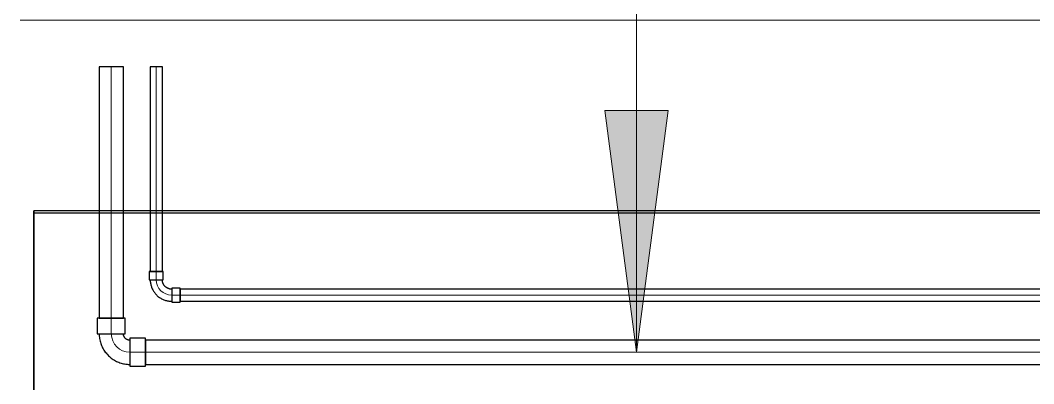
# Model space of a CAD drawing. Header units: millimetres. Extents: x -21597 to 3742, y 49379 to 62073.
# Drawn here: x -8396 to -7330, y 60365 to 60747 of the extents above; entities that cross this region are included whole.
import ezdxf

# ---------------------------------------------------------------- set-up
doc = ezdxf.new("R2010")
doc.units = ezdxf.units.MM
for name, color, linetype, lineweight in [('E-CABL-TRAY', 7, 'Continuous', 25), ('M-EQPM', 7, 'Continuous', 5), ('P-PIPE', 7, 'Continuous', 25), ('P-PIPE-CNTR', 7, 'Continuous', 5), ('P-PIPE-IDEN', 7, 'Continuous', 9)]:
    doc.layers.add(name, color=color, linetype=linetype, lineweight=lineweight)

# ---------------------------------------------------------------- blocks, each defined once
blk = doc.blocks.new('DanNong_VRV_1 QUẠT - OD-A-12_1-2147179-MẶT BẰNG ỐNG GAS KHU H_N')
at = {"layer": 'M-EQPM'}
for p, q in [((655, -311.8), (-525, -311.8)), ((-402.6, -311.8), (-417.6, -311.8)), ((-402.6, -311.8), (-417.6, -311.8)), ((-402.6, -311.8), (-288, -311.8)), ((-288, -311.8), (-402.6, -311.8)), ((-273, -311.8), (-288, -311.8)), ((-273, -311.8), (-288, -311.8)), ((136.9, -311.8), (616.9, -311.8)), ((136.9, -311.8), (616.9, -311.8)), ((136.9, -311.8), (616.9, -311.8)), ((136.9, -311.8), (616.9, -311.8)), ((136.9, -311.8), (616.9, -311.8)), ((136.9, -311.8), (616.9, -311.8)), ((136.9, -311.8), (616.9, -311.8)), ((136.9, -311.8), (616.9, -311.8)), ((136.9, -311.8), (616.9, -311.8))]:
    blk.add_line(p, q, dxfattribs=at)
blk = doc.blocks.new('NoiGoc_OngDong - Standard-2148943-MẶT BẰNG ỐNG GAS KHU H_N')
at = {"layer": 'P-PIPE', "color": 30, "true_color": 0xff8000}
for p, q in [((-7.4, 25), (-7.4, 16.2)), ((7.3, 25), (-7.4, 25)), ((7.3, 25), (-7.4, 25)), ((7.3, 16.2), (7.3, 25)), ((-7.4, 16.2), (7.3, 16.2)), ((-7.4, 16.2), (7.3, 16.2)), ((-6.4, 16.2), (6.3, 16.2)), ((-6.4, 16.2), (6.3, 16.2)), ((-16.2, 7.3), (-25, 7.3)), ((-25, 7.3), (-25, -7.4)), ((-25, 7.3), (-25, -7.4)), ((-16.2, -7.4), (-16.2, 7.3)), ((-16.2, -7.4), (-16.2, 7.3)), ((-16.2, -6.4), (-16.2, 6.3)), ((-16.2, -6.4), (-16.2, 6.3)), ((-25, -7.4), (-16.2, -7.4))]:
    blk.add_line(p, q, dxfattribs=at)
at = {"layer": 'P-PIPE', "color": 30, "true_color": 0xff8000, "flags": 128}
for points in [[(-16.2, -6.4), (-15.3, -6.3), (-14.4, -6.3), (-13.5, -6.2), (-12.6, -6.1), (-11.7, -5.9), (-10.8, -5.7), (-10, -5.5), (-9.1, -5.2), (-8.3, -4.9), (-7.4, -4.6), (-6.6, -4.2), (-5.8, -3.8), (-5, -3.4), (-4.2, -2.9), (-3.5, -2.4), (-2.7, -1.9), (-2, -1.3), (-1.3, -0.8), (-0.7, -0.1), (0, 0.5), (0.6, 1.1), (1.2, 1.8), (1.7, 2.5), (2.3, 3.3), (2.8, 4), (3.2, 4.8), (3.7, 5.6), (4.1, 6.4), (4.5, 7.2), (4.8, 8), (5.1, 8.9), (5.4, 9.7), (5.6, 10.6), (5.9, 11.5), (6, 12.4), (6.2, 13.3), (6.3, 14.2), (6.3, 15.1), (6.3, 16), (6.3, 16.2)], [(-6.4, 16.2), (-6.4, 15.8), (-6.4, 15.4), (-6.4, 15), (-6.5, 14.6), (-6.5, 14.2), (-6.6, 13.9), (-6.7, 13.5), (-6.9, 13.1), (-7, 12.7), (-7.1, 12.4), (-7.3, 12), (-7.5, 11.7), (-7.7, 11.3), (-7.9, 11), (-8.1, 10.6), (-8.3, 10.3), (-8.5, 10), (-8.8, 9.7), (-9.1, 9.4), (-9.3, 9.1), (-9.6, 8.9), (-9.9, 8.6), (-10.2, 8.4), (-10.6, 8.1), (-10.9, 7.9), (-11.2, 7.7), (-11.6, 7.5), (-11.9, 7.3), (-12.3, 7.2), (-12.6, 7), (-13, 6.9), (-13.4, 6.8), (-13.8, 6.7), (-14.1, 6.6), (-14.5, 6.5), (-14.9, 6.4), (-15.3, 6.4), (-15.7, 6.4), (-16.1, 6.3), (-16.2, 6.3)]]:
    blk.add_lwpolyline(points, dxfattribs=at)
blk = doc.blocks.new('NoiGoc_OngDong - Standard-2149133-MẶT BẰNG ỐNG GAS KHU H_N')
at = {"layer": 'P-PIPE', "color": 30, "true_color": 0xff8000}
for p, q in [((-14.7, 36), (-14.7, 19.5)), ((14.7, 36), (-14.7, 36)), ((14.7, 36), (-14.7, 36)), ((14.7, 19.5), (14.7, 36)), ((-19.5, 14.7), (-36, 14.7)), ((-36, 14.7), (-36, -14.7)), ((-36, 14.7), (-36, -14.7)), ((-19.5, -14.7), (-19.5, 14.7)), ((-19.5, -14.7), (-19.5, 14.7)), ((-19.5, -12.7), (-19.5, 12.7)), ((-19.5, -12.7), (-19.5, 12.7)), ((-14.7, 19.5), (14.7, 19.5)), ((-14.7, 19.5), (14.7, 19.5)), ((-12.7, 19.5), (12.7, 19.5)), ((-12.7, 19.5), (12.7, 19.5)), ((-36, -14.7), (-19.5, -14.7))]:
    blk.add_line(p, q, dxfattribs=at)
at = {"layer": 'P-PIPE', "color": 30, "true_color": 0xff8000, "flags": 128}
for points in [[(-19.5, -12.7), (-18.2, -12.7), (-16.9, -12.6), (-15.6, -12.5), (-14.4, -12.3), (-13.1, -12.1), (-11.8, -11.8), (-10.6, -11.4), (-9.4, -11.1), (-8.2, -10.6), (-7, -10.2), (-5.8, -9.6), (-4.6, -9.1), (-3.5, -8.4), (-2.4, -7.8), (-1.3, -7.1), (-0.3, -6.3), (0.7, -5.5), (1.7, -4.7), (2.7, -3.8), (3.6, -2.9), (4.5, -2), (5.3, -1), (6.1, 0), (6.9, 1), (7.6, 2.1), (8.3, 3.2), (8.9, 4.3), (9.5, 5.5), (10, 6.6), (10.5, 7.8), (11, 9), (11.3, 10.3), (11.7, 11.5), (12, 12.8), (12.2, 14), (12.4, 15.3), (12.6, 16.6), (12.7, 17.9), (12.7, 19.2), (12.7, 19.5)], [(-12.7, 19.5), (-12.7, 19.2), (-12.7, 19), (-12.7, 18.7), (-12.8, 18.4), (-12.8, 18.1), (-12.9, 17.9), (-13, 17.6), (-13, 17.4), (-13.1, 17.1), (-13.2, 16.9), (-13.3, 16.6), (-13.5, 16.4), (-13.6, 16.1), (-13.7, 15.9), (-13.9, 15.7), (-14, 15.4), (-14.2, 15.2), (-14.4, 15), (-14.6, 14.8), (-14.8, 14.6), (-15, 14.4), (-15.2, 14.3), (-15.4, 14.1), (-15.6, 13.9), (-15.8, 13.8), (-16.1, 13.6), (-16.3, 13.5), (-16.5, 13.4), (-16.8, 13.3), (-17, 13.2), (-17.3, 13.1), (-17.6, 13), (-17.8, 12.9), (-18.1, 12.9), (-18.3, 12.8), (-18.6, 12.8), (-18.9, 12.7), (-19.2, 12.7), (-19.4, 12.7), (-19.5, 12.7)]]:
    blk.add_lwpolyline(points, dxfattribs=at)
blk = doc.blocks.new('AK-SGS-M3-Hrvt_rvt-1-MẶT BẰNG ỐNG GAS KHU H_N')
at = {"layer": 'E-CABL-TRAY'}
for p, q in [((-8381.5, 60546.9), (-8381.5, 60146.9)), ((-8381.5, 60544.4), (-8381.5, 60546.9)), ((-4278.6, 60546.9), (-8381.5, 60546.9)), ((-4278.6, 60546.9), (-8381.5, 60546.9)), ((-8381.5, 60149.5), (-8381.5, 60544.4)), ((-4278.6, 60544.4), (-8381.5, 60544.4)), ((-4278.6, 60544.4), (-8381.5, 60544.4))]:
    blk.add_line(p, q, dxfattribs=at)
at = {"layer": 'P-PIPE', "color": 30, "true_color": 0xff8000}
for p, q in [((-8312.9, 60698.2), (-8312.9, 60434.2)), ((-8300.2, 60698.2), (-8312.9, 60698.2)), ((-8300.2, 60698.2), (-8312.9, 60698.2)), ((-8287.5, 60698.2), (-8300.2, 60698.2)), ((-8287.5, 60698.2), (-8300.2, 60698.2)), ((-8287.5, 60434.2), (-8287.5, 60698.2)), ((-8259.2, 60698.2), (-8259.2, 60483.2)), ((-8252.9, 60698.2), (-8259.2, 60698.2)), ((-8252.9, 60698.2), (-8259.2, 60698.2)), ((-8246.5, 60698.2), (-8252.9, 60698.2)), ((-8246.5, 60698.2), (-8252.9, 60698.2)), ((-8246.5, 60483.2), (-8246.5, 60698.2)), ((-8259.2, 60483.2), (-8252.9, 60483.2)), ((-8259.2, 60483.2), (-8252.9, 60483.2)), ((-8252.9, 60483.2), (-8246.5, 60483.2)), ((-8252.9, 60483.2), (-8246.5, 60483.2)), ((-6472.9, 60464.6), (-8227.9, 60464.6)), ((-8227.9, 60464.6), (-8227.9, 60458.2)), ((-8227.9, 60464.6), (-8227.9, 60458.2)), ((-8227.9, 60458.2), (-8227.9, 60451.9)), ((-8227.9, 60458.2), (-8227.9, 60451.9)), ((-8227.9, 60451.9), (-6472.9, 60451.9)), ((-8312.9, 60434.2), (-8300.2, 60434.2)), ((-8312.9, 60434.2), (-8300.2, 60434.2)), ((-8300.2, 60434.2), (-8287.5, 60434.2)), ((-8300.2, 60434.2), (-8287.5, 60434.2)), ((-6469.8, 60410.9), (-8264.2, 60410.9)), ((-8264.2, 60410.9), (-8264.2, 60398.2)), ((-8264.2, 60410.9), (-8264.2, 60398.2)), ((-8264.2, 60398.2), (-8264.2, 60385.5)), ((-8264.2, 60398.2), (-8264.2, 60385.5)), ((-8264.2, 60385.5), (-6469.8, 60385.5))]:
    blk.add_line(p, q, dxfattribs=at)
at = {"layer": 'P-PIPE-CNTR', "color": 30, "true_color": 0xff8000}
for p, q in [((-8300.2, 60698.2), (-8300.2, 60434.2)), ((-8300.2, 60698.2), (-8300.2, 60434.2)), ((-8252.9, 60698.2), (-8252.9, 60483.2)), ((-8252.9, 60698.2), (-8252.9, 60483.2)), ((-8252.9, 60483.2), (-8252.9, 60474.4)), ((-8236.7, 60458.2), (-8227.9, 60458.2)), ((-8227.9, 60458.2), (-6472.9, 60458.2)), ((-8227.9, 60458.2), (-6472.9, 60458.2)), ((-8300.2, 60434.2), (-8300.2, 60417.7)), ((-8280.7, 60398.2), (-8264.2, 60398.2)), ((-8264.2, 60398.2), (-6469.8, 60398.2)), ((-8264.2, 60398.2), (-6469.8, 60398.2))]:
    blk.add_line(p, q, dxfattribs=at)
for centre, radius in [((-8236.7, 60474.4), 16.2), ((-8280.7, 60417.7), 19.5)]:
    blk.add_arc(centre, radius, 180, 270, dxfattribs=at)
at = {"layer": 'M-EQPM', "lineweight": 25}
blk.add_blockref('DanNong_VRV_1 QUẠT - OD-A-12_1-2147179-MẶT BẰNG ỐNG GAS KHU H_N', (-7870.9, 61058.7), dxfattribs=at)
at = {"layer": 'P-PIPE', "lineweight": 25, "rotation": 270.0000000000001}
for name, p in [('NoiGoc_OngDong - Standard-2148943-MẶT BẰNG ỐNG GAS KHU H_N', (-8252.9, 60458.2)), ('NoiGoc_OngDong - Standard-2149133-MẶT BẰNG ỐNG GAS KHU H_N', (-8300.2, 60398.2))]:
    blk.add_blockref(name, p, dxfattribs=at)

msp = doc.modelspace()

# ---------------------------------------------------------------- hatches: boundary and pattern name
at = {"layer": 'P-PIPE-IDEN'}
msp.add_hatch(color=256, dxfattribs=at).paths.add_polyline_path([(-7748, 60398.2), (-7714.6, 60652.2), (-7781.5, 60652.2)])

# ---------------------------------------------------------------- linework, layer by layer
for p, q in [((-7748, 60398.2), (-7748, 60875.2)), ((-7714.6, 60652.2), (-7781.5, 60652.2)), ((-7781.5, 60652.2), (-7748, 60398.2)), ((-7748, 60398.2), (-7714.6, 60652.2))]:
    msp.add_line(p, q, dxfattribs=at)

# ---------------------------------------------------------------- block references
at = {"lineweight": 5}
msp.add_blockref('AK-SGS-M3-Hrvt_rvt-1-MẶT BẰNG ỐNG GAS KHU H_N', (0, 0), dxfattribs=at)

doc.saveas('drawing.dxf')
